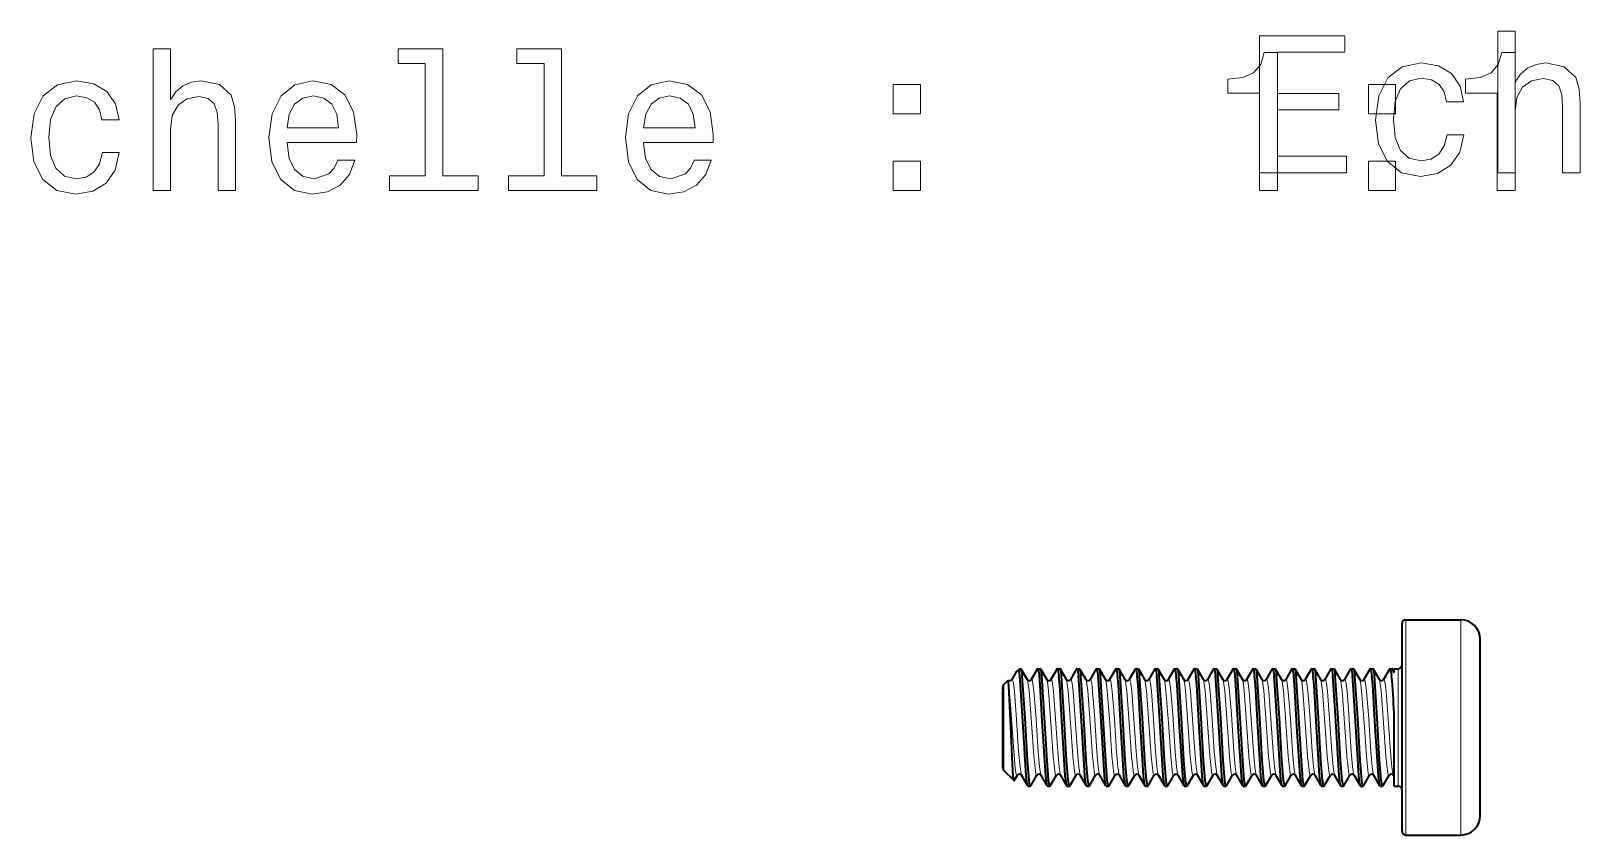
# Model space of a CAD drawing. Extents: x 552 to 708, y 360 to 465.
# Drawn here: x 597.92 to 637.51, y 417.75 to 438.29 of the extents above; entities that cross this region are included whole.
import ezdxf

# ---------------------------------------------------------------- set-up
doc = ezdxf.new("R2010")
doc.units = 0

msp = doc.modelspace()

# ---------------------------------------------------------------- linework, layer by layer
at = {"color": 7, "lineweight": 13, "ltscale": 0.008416}
for p, q in [((633.061, 422.913), (633.061, 423.25)), ((634.461, 422.913), (634.461, 423.25))]:
    msp.add_line(p, q, dxfattribs=at)
at = {"color": 7, "lineweight": 35, "ltscale": 0.035001}
for p, q in [((633.061, 423.25), (634.461, 423.25)), ((633.061, 417.75), (634.461, 417.75))]:
    msp.add_line(p, q, dxfattribs=at)
at = {"color": 7, "lineweight": 35, "ltscale": 0.00811}
msp.add_line((632.961, 422.826), (632.961, 423.15), dxfattribs=at)
at = {"color": 7, "lineweight": 35, "ltscale": 0.12439}
msp.add_line((632.961, 417.85), (632.961, 422.826), dxfattribs=at)
at = {"color": 7, "lineweight": 13, "ltscale": 0.129084}
for p, q in [((633.061, 417.75), (633.061, 422.913)), ((634.461, 417.75), (634.461, 422.913))]:
    msp.add_line(p, q, dxfattribs=at)
at = {"color": 7, "lineweight": 35, "ltscale": 0.006886}
msp.add_line((634.961, 422.475), (634.961, 422.75), dxfattribs=at)
at = {"color": 7, "lineweight": 35, "ltscale": 0.105614}
msp.add_line((634.961, 418.25), (634.961, 422.475), dxfattribs=at)
at = {"color": 7, "lineweight": 35, "ltscale": 0.002614}
msp.add_line((623.111, 421.926), (623.185, 422), dxfattribs=at)
at = {"color": 7, "lineweight": 35, "ltscale": 0.002855}
msp.add_line((623.185, 421.886), (623.185, 422), dxfattribs=at)
at = {"color": 7, "lineweight": 35, "ltscale": 0.00078125}
msp.add_line((623.185, 422), (623.216, 422), dxfattribs=at)
at = {"color": 7, "lineweight": 35, "ltscale": 0.007861}
for p, q in [((623.223, 421.994), (623.381, 421.722)), ((623.723, 421.994), (623.881, 421.722)), ((624.223, 421.994), (624.381, 421.722)), ((624.723, 421.994), (624.881, 421.722)), ((625.223, 421.994), (625.381, 421.722)), ((625.723, 421.994), (625.881, 421.722)), ((626.223, 421.994), (626.381, 421.722)), ((626.723, 421.994), (626.881, 421.722)), ((627.223, 421.994), (627.381, 421.722)), ((627.723, 421.994), (627.881, 421.722)), ((628.223, 421.994), (628.381, 421.722)), ((628.723, 421.994), (628.881, 421.722)), ((629.223, 421.994), (629.381, 421.722)), ((629.723, 421.994), (629.881, 421.722)), ((630.223, 421.994), (630.381, 421.722)), ((630.723, 421.994), (630.881, 421.722)), ((631.223, 421.994), (631.381, 421.722)), ((631.723, 421.994), (631.881, 421.722)), ((632.223, 421.994), (632.381, 421.722)), ((623.473, 419.006), (623.631, 419.278)), ((623.973, 419.006), (624.131, 419.278)), ((624.473, 419.006), (624.631, 419.278)), ((624.973, 419.006), (625.131, 419.278)), ((625.473, 419.006), (625.631, 419.278)), ((625.973, 419.006), (626.131, 419.278)), ((626.473, 419.006), (626.631, 419.278)), ((626.973, 419.006), (627.131, 419.278)), ((627.473, 419.006), (627.631, 419.278)), ((627.973, 419.006), (628.131, 419.278)), ((628.473, 419.006), (628.631, 419.278)), ((628.973, 419.006), (629.131, 419.278)), ((629.473, 419.006), (629.631, 419.278)), ((629.973, 419.006), (630.131, 419.278)), ((630.473, 419.006), (630.631, 419.278)), ((630.973, 419.006), (631.131, 419.278)), ((631.473, 419.006), (631.631, 419.278)), ((631.973, 419.006), (632.131, 419.278)), ((632.473, 419.006), (632.631, 419.278))]:
    msp.add_line(p, q, dxfattribs=at)
at = {"color": 7, "lineweight": 35, "ltscale": 0.007863}
for p, q in [((623.646, 421.994), (623.488, 421.722)), ((624.146, 421.994), (623.988, 421.722)), ((624.646, 421.994), (624.488, 421.722)), ((625.146, 421.994), (624.988, 421.722)), ((625.646, 421.994), (625.488, 421.722)), ((626.146, 421.994), (625.988, 421.722)), ((626.646, 421.994), (626.488, 421.722)), ((627.146, 421.994), (626.988, 421.722)), ((627.646, 421.994), (627.488, 421.722)), ((628.146, 421.994), (627.988, 421.722)), ((628.646, 421.994), (628.488, 421.722)), ((629.146, 421.994), (628.988, 421.722)), ((629.646, 421.994), (629.488, 421.722)), ((630.146, 421.994), (629.988, 421.722)), ((630.646, 421.994), (630.488, 421.722)), ((631.146, 421.994), (630.988, 421.722)), ((631.646, 421.994), (631.488, 421.722)), ((632.146, 421.994), (631.988, 421.722)), ((632.646, 421.994), (632.488, 421.722)), ((623.396, 419.006), (623.238, 419.278)), ((623.896, 419.006), (623.738, 419.278)), ((624.396, 419.006), (624.238, 419.278)), ((624.896, 419.006), (624.738, 419.278)), ((625.396, 419.006), (625.238, 419.278)), ((625.896, 419.006), (625.738, 419.278)), ((626.396, 419.006), (626.238, 419.278)), ((626.896, 419.006), (626.738, 419.278)), ((627.396, 419.006), (627.238, 419.278)), ((627.896, 419.006), (627.738, 419.278)), ((628.396, 419.006), (628.238, 419.278)), ((628.896, 419.006), (628.738, 419.278)), ((629.396, 419.006), (629.238, 419.278)), ((629.896, 419.006), (629.738, 419.278)), ((630.396, 419.006), (630.238, 419.278)), ((630.896, 419.006), (630.738, 419.278)), ((631.396, 419.006), (631.238, 419.278)), ((631.896, 419.006), (631.738, 419.278)), ((632.396, 419.006), (632.238, 419.278))]:
    msp.add_line(p, q, dxfattribs=at)
at = {"color": 7, "lineweight": 35, "ltscale": 0.001563}
for p, q in [((623.654, 422), (623.716, 422)), ((624.154, 422), (624.216, 422)), ((624.654, 422), (624.716, 422)), ((625.154, 422), (625.216, 422)), ((625.654, 422), (625.716, 422)), ((626.154, 422), (626.216, 422)), ((626.654, 422), (626.716, 422)), ((627.154, 422), (627.216, 422)), ((627.654, 422), (627.716, 422)), ((628.154, 422), (628.216, 422)), ((628.654, 422), (628.716, 422)), ((629.154, 422), (629.216, 422)), ((629.654, 422), (629.716, 422)), ((630.154, 422), (630.216, 422)), ((630.654, 422), (630.716, 422)), ((631.154, 422), (631.216, 422)), ((631.654, 422), (631.716, 422)), ((632.154, 422), (632.216, 422)), ((632.654, 422), (632.716, 422)), ((623.404, 419), (623.466, 419)), ((623.904, 419), (623.966, 419)), ((624.404, 419), (624.466, 419)), ((624.904, 419), (624.966, 419)), ((625.404, 419), (625.466, 419)), ((625.904, 419), (625.966, 419)), ((626.404, 419), (626.466, 419)), ((626.904, 419), (626.966, 419)), ((627.404, 419), (627.466, 419)), ((627.904, 419), (627.966, 419)), ((628.404, 419), (628.466, 419)), ((628.904, 419), (628.966, 419)), ((629.404, 419), (629.466, 419)), ((629.904, 419), (629.966, 419)), ((630.404, 419), (630.466, 419)), ((630.904, 419), (630.966, 419)), ((631.404, 419), (631.466, 419)), ((631.904, 419), (631.966, 419)), ((632.404, 419), (632.466, 419))]:
    msp.add_line(p, q, dxfattribs=at)
at = {"color": 7, "lineweight": 35, "ltscale": 0.000924375}
msp.add_line((632.723, 421.994), (632.742, 421.962), dxfattribs=at)
at = {"color": 7, "lineweight": 35, "ltscale": 0.001545}
msp.add_line((632.761, 421.938), (632.761, 422), dxfattribs=at)
at = {"color": 7, "lineweight": 35, "ltscale": 0.002499}
for p, q in [((632.761, 422), (632.861, 422)), ((632.761, 419), (632.861, 419))]:
    msp.add_line(p, q, dxfattribs=at)
at = {"color": 7, "lineweight": 13, "ltscale": 0.004591}
msp.add_line((632.861, 421.816), (632.861, 422), dxfattribs=at)
at = {"color": 7, "lineweight": 35, "ltscale": 0.003822}
msp.add_line((622.784, 421.599), (622.892, 421.707), dxfattribs=at)
at = {"color": 7, "lineweight": 13, "ltscale": 0.003365}
msp.add_line((622.784, 421.465), (622.784, 421.599), dxfattribs=at)
at = {"color": 7, "lineweight": 35, "ltscale": 4.5935e-05}
msp.add_line((622.894, 421.707), (622.892, 421.707), dxfattribs=at)
at = {"color": 7, "lineweight": 35, "ltscale": 0.005184}
msp.add_line((623.093, 421.901), (622.988, 421.722), dxfattribs=at)
at = {"color": 7, "lineweight": 35, "ltscale": 0.000776718}
msp.add_line((623.111, 421.926), (623.093, 421.901), dxfattribs=at)
at = {"color": 7, "lineweight": 35, "ltscale": 0.001749}
msp.add_line((623.193, 421.816), (623.185, 421.886), dxfattribs=at)
at = {"color": 7, "lineweight": 13, "ltscale": 0.001002}
msp.add_line((632.742, 421.962), (632.742, 421.922), dxfattribs=at)
at = {"color": 7, "lineweight": 13, "ltscale": 0.070409}
msp.add_line((632.861, 419), (632.861, 421.816), dxfattribs=at)
at = {"color": 7, "lineweight": 35, "ltscale": 0.003191}
msp.add_line((622.761, 421.415), (622.761, 421.543), dxfattribs=at)
at = {"color": 7, "lineweight": 35, "ltscale": 0.04894}
msp.add_line((622.761, 419.457), (622.761, 421.415), dxfattribs=at)
at = {"color": 7, "lineweight": 13, "ltscale": 0.051595}
msp.add_line((622.784, 419.401), (622.784, 421.465), dxfattribs=at)
at = {"color": 7, "lineweight": 35, "ltscale": 0.00036609}
msp.add_line((622.914, 421.563), (622.913, 421.578), dxfattribs=at)
at = {"color": 7, "lineweight": 35, "ltscale": 0.001337}
msp.add_line((632.761, 420.808), (632.759, 420.861), dxfattribs=at)
at = {"color": 7, "lineweight": 13, "ltscale": 0.040472}
msp.add_line((632.759, 419.243), (632.759, 420.861), dxfattribs=at)
at = {"color": 7, "lineweight": 35, "ltscale": 0.045199}
msp.add_line((632.761, 419), (632.761, 420.808), dxfattribs=at)
at = {"color": 7, "lineweight": 35, "ltscale": 0.009268}
msp.add_line((622.784, 419.401), (623.046, 419.139), dxfattribs=at)
at = {"color": 7, "lineweight": 35, "ltscale": 0.003983}
msp.add_line((623.051, 419.141), (623.131, 419.278), dxfattribs=at)
at = {"color": 7, "lineweight": 35, "ltscale": 0.001035}
msp.add_line((632.759, 419.243), (632.738, 419.278), dxfattribs=at)
at = {"color": 7, "lineweight": 35, "ltscale": 0.000129547}
msp.add_line((632.761, 419.238), (632.759, 419.243), dxfattribs=at)
at = {"color": 7, "lineweight": 13}
for points in [[(635.407, 434.671), (635.85, 434.671), (635.85, 436.235), (635.896, 436.593), (636.042, 436.855), (636.269, 437.016), (636.572, 437.077), (636.814, 437.027), (636.965, 436.89), (637.041, 436.663), (637.066, 436.361), (637.066, 434.671), (637.51, 434.671), (637.51, 436.452), (637.49, 436.81), (637.399, 437.107), (637.101, 437.38), (636.637, 437.475), (636.385, 437.44), (636.168, 437.344), (635.987, 437.193), (635.85, 436.986), (635.85, 438.292), (635.407, 438.292)], [(601.046, 434.216), (601.49, 434.216), (601.49, 435.779), (601.535, 436.137), (601.682, 436.4), (601.909, 436.561), (602.211, 436.621), (602.453, 436.571), (602.604, 436.435), (602.68, 436.208), (602.705, 435.905), (602.705, 434.216), (603.149, 434.216), (603.149, 435.996), (603.129, 436.354), (603.038, 436.652), (602.741, 436.924), (602.277, 437.02), (602.024, 436.985), (601.808, 436.889), (601.626, 436.737), (601.49, 436.531), (601.49, 437.837), (601.046, 437.837)], [(608.001, 437.464), (608.001, 434.589), (607.088, 434.589), (607.088, 434.216), (609.352, 434.216), (609.352, 434.589), (608.445, 434.589), (608.445, 437.837), (607.305, 437.837), (607.305, 437.464)], [(611.037, 437.464), (611.037, 434.589), (610.124, 434.589), (610.124, 434.216), (612.388, 434.216), (612.388, 434.589), (611.481, 434.589), (611.481, 437.837), (610.341, 437.837), (610.341, 437.464)], [(629.319, 434.671), (631.539, 434.671), (631.539, 435.095), (629.783, 435.095), (629.783, 436.28), (631.347, 436.28), (631.347, 436.699), (629.783, 436.699), (629.783, 437.748), (631.498, 437.748), (631.498, 438.171), (629.319, 438.171)], [(629.323, 434.216), (629.782, 434.216), (629.782, 437.741), (629.439, 437.741), (629.349, 437.433), (629.167, 437.227), (628.89, 437.106), (628.506, 437.065), (628.506, 436.707), (629.323, 436.707)], [(634.095, 436.482), (634.534, 436.482), (634.443, 436.885), (634.227, 437.203), (633.889, 437.4), (633.45, 437.475), (632.966, 437.374), (632.598, 437.092), (632.366, 436.633), (632.285, 436.018), (632.361, 435.408), (632.587, 434.954), (632.946, 434.671), (633.435, 434.576), (633.868, 434.651), (634.206, 434.863), (634.438, 435.196), (634.539, 435.64), (634.116, 435.64), (634.04, 435.357), (633.899, 435.145), (633.697, 435.014), (633.45, 434.974), (633.142, 435.039), (632.92, 435.241), (632.784, 435.569), (632.739, 436.033), (632.784, 436.487), (632.925, 436.815), (633.152, 437.016), (633.45, 437.087), (633.712, 437.042), (633.909, 436.926), (634.04, 436.734)], [(635.396, 434.216), (635.854, 434.216), (635.854, 437.741), (635.512, 437.741), (635.421, 437.433), (635.239, 437.227), (634.962, 437.106), (634.579, 437.065), (634.579, 436.707), (635.396, 436.707)], [(599.735, 436.026), (600.174, 436.026), (600.083, 436.43), (599.866, 436.748), (599.528, 436.944), (599.089, 437.02), (598.605, 436.919), (598.237, 436.637), (598.005, 436.178), (597.924, 435.562), (598, 434.952), (598.227, 434.498), (598.585, 434.216), (599.074, 434.12), (599.508, 434.196), (599.846, 434.407), (600.078, 434.74), (600.179, 435.184), (599.755, 435.184), (599.679, 434.902), (599.538, 434.69), (599.336, 434.559), (599.089, 434.518), (598.782, 434.584), (598.56, 434.786), (598.424, 435.114), (598.378, 435.577), (598.424, 436.031), (598.565, 436.359), (598.792, 436.561), (599.089, 436.632), (599.352, 436.586), (599.548, 436.47), (599.679, 436.279)], [(604.47, 435.441), (606.246, 435.441), (606.251, 435.648), (606.17, 436.228), (605.948, 436.662), (605.595, 436.924), (605.126, 437.02), (604.667, 436.919), (604.314, 436.637), (604.087, 436.178), (604.006, 435.572), (604.082, 434.952), (604.309, 434.498), (604.657, 434.216), (605.111, 434.12), (605.504, 434.186), (605.827, 434.357), (606.064, 434.629), (606.2, 434.992), (605.762, 434.992), (605.671, 434.791), (605.54, 434.639), (605.166, 434.518), (604.879, 434.574), (604.662, 434.75), (604.521, 435.038), (604.47, 435.426)], [(604.47, 435.815), (604.526, 436.163), (604.662, 436.42), (604.869, 436.576), (605.141, 436.632), (605.409, 436.576), (605.615, 436.42), (605.741, 436.163), (605.787, 435.815)], [(613.579, 435.441), (615.354, 435.441), (615.359, 435.648), (615.278, 436.228), (615.056, 436.662), (614.703, 436.924), (614.234, 437.02), (613.775, 436.919), (613.422, 436.637), (613.195, 436.178), (613.115, 435.572), (613.19, 434.952), (613.417, 434.498), (613.765, 434.216), (614.219, 434.12), (614.612, 434.186), (614.935, 434.357), (615.172, 434.629), (615.308, 434.992), (614.87, 434.992), (614.779, 434.791), (614.648, 434.639), (614.274, 434.518), (613.987, 434.574), (613.77, 434.75), (613.629, 435.038), (613.579, 435.426)], [(613.579, 435.815), (613.634, 436.163), (613.77, 436.42), (613.977, 436.576), (614.249, 436.632), (614.517, 436.576), (614.723, 436.42), (614.849, 436.163), (614.895, 435.815)], [(619.958, 436.173), (620.654, 436.173), (620.654, 436.924), (619.958, 436.924)], [(632.102, 436.173), (632.798, 436.173), (632.798, 436.924), (632.102, 436.924)], [(619.958, 434.216), (620.654, 434.216), (620.654, 434.967), (619.958, 434.967)], [(632.102, 434.216), (632.798, 434.216), (632.798, 434.967), (632.102, 434.967)]]:
    msp.add_lwpolyline(points, close=True, dxfattribs=at)
at = {"color": 7, "lineweight": 35}
for points in [[(623.223, 421.994), (623.234, 421.96), (623.256, 421.816)], [(623.654, 422), (623.655, 422), (623.658, 421.998), (623.661, 421.994), (623.666, 421.981), (623.693, 421.816)], [(623.723, 421.994), (623.734, 421.96), (623.756, 421.816)], [(624.154, 422), (624.155, 422), (624.158, 421.998), (624.161, 421.994), (624.166, 421.981), (624.193, 421.816)], [(624.223, 421.994), (624.234, 421.96), (624.256, 421.816)], [(624.654, 422), (624.655, 422), (624.658, 421.998), (624.661, 421.994), (624.666, 421.981), (624.693, 421.816)], [(624.723, 421.994), (624.734, 421.96), (624.756, 421.816)], [(625.154, 422), (625.155, 422), (625.158, 421.998), (625.161, 421.994), (625.166, 421.981), (625.193, 421.816)], [(625.223, 421.994), (625.234, 421.96), (625.256, 421.816)], [(625.654, 422), (625.655, 422), (625.658, 421.998), (625.661, 421.994), (625.666, 421.981), (625.693, 421.816)], [(625.723, 421.994), (625.734, 421.96), (625.756, 421.816)], [(626.154, 422), (626.155, 422), (626.158, 421.998), (626.161, 421.994), (626.166, 421.981), (626.193, 421.816)], [(626.223, 421.994), (626.234, 421.96), (626.256, 421.816)], [(626.654, 422), (626.655, 422), (626.658, 421.998), (626.661, 421.994), (626.666, 421.981), (626.693, 421.816)], [(626.723, 421.994), (626.734, 421.96), (626.756, 421.816)], [(627.154, 422), (627.155, 422), (627.158, 421.998), (627.161, 421.994), (627.166, 421.981), (627.193, 421.816)], [(627.223, 421.994), (627.234, 421.96), (627.256, 421.816)], [(627.654, 422), (627.655, 422), (627.658, 421.998), (627.661, 421.994), (627.666, 421.981), (627.693, 421.816)], [(627.723, 421.994), (627.734, 421.96), (627.756, 421.816)], [(628.154, 422), (628.155, 422), (628.158, 421.998), (628.161, 421.994), (628.166, 421.981), (628.193, 421.816)], [(628.223, 421.994), (628.234, 421.96), (628.256, 421.816)], [(628.654, 422), (628.655, 422), (628.658, 421.998), (628.661, 421.994), (628.666, 421.981), (628.693, 421.816)], [(628.723, 421.994), (628.734, 421.96), (628.756, 421.816)], [(629.154, 422), (629.155, 422), (629.158, 421.998), (629.161, 421.994), (629.166, 421.981), (629.193, 421.816)], [(629.223, 421.994), (629.234, 421.96), (629.256, 421.816)], [(629.654, 422), (629.655, 422), (629.658, 421.998), (629.661, 421.994), (629.666, 421.981), (629.693, 421.816)], [(629.723, 421.994), (629.734, 421.96), (629.756, 421.816)], [(630.154, 422), (630.155, 422), (630.158, 421.998), (630.161, 421.994), (630.166, 421.981), (630.193, 421.816)], [(630.223, 421.994), (630.234, 421.96), (630.256, 421.816)], [(630.654, 422), (630.655, 422), (630.658, 421.998), (630.661, 421.994), (630.666, 421.981), (630.693, 421.816)], [(630.723, 421.994), (630.734, 421.96), (630.756, 421.816)], [(631.154, 422), (631.155, 422), (631.158, 421.998), (631.161, 421.994), (631.166, 421.981), (631.193, 421.816)], [(631.223, 421.994), (631.234, 421.96), (631.256, 421.816)], [(631.654, 422), (631.655, 422), (631.658, 421.998), (631.661, 421.994), (631.666, 421.981), (631.693, 421.816)], [(631.723, 421.994), (631.734, 421.96), (631.756, 421.816)], [(632.154, 422), (632.155, 422), (632.158, 421.998), (632.161, 421.994), (632.166, 421.981), (632.193, 421.816)], [(632.223, 421.994), (632.234, 421.96), (632.256, 421.816)], [(632.654, 422), (632.655, 422), (632.658, 421.998), (632.661, 421.994), (632.666, 421.981), (632.693, 421.816)], [(622.913, 421.578), (622.9, 421.69), (622.896, 421.704), (622.894, 421.707)], [(623.185, 421.886), (623.163, 421.922), (623.152, 421.932), (623.136, 421.938), (623.127, 421.937), (623.111, 421.926)], [(623.396, 419.006), (623.392, 419.017), (623.383, 419.052), (623.356, 419.263), (623.277, 420.521), (623.214, 421.586), (623.193, 421.816)], [(623.466, 419), (623.465, 419), (623.462, 419.002), (623.459, 419.005), (623.454, 419.017), (623.43, 419.15), (623.389, 419.652), (623.328, 420.744), (623.256, 421.816)], [(623.896, 419.006), (623.892, 419.017), (623.883, 419.052), (623.856, 419.263), (623.777, 420.521), (623.714, 421.586), (623.693, 421.816)], [(623.966, 419), (623.965, 419), (623.962, 419.002), (623.959, 419.005), (623.954, 419.017), (623.93, 419.15), (623.889, 419.652), (623.828, 420.744), (623.756, 421.816)], [(624.396, 419.006), (624.392, 419.017), (624.383, 419.052), (624.356, 419.263), (624.277, 420.521), (624.214, 421.586), (624.193, 421.816)], [(624.466, 419), (624.465, 419), (624.462, 419.002), (624.459, 419.005), (624.454, 419.017), (624.43, 419.15), (624.389, 419.652), (624.328, 420.744), (624.256, 421.816)], [(624.896, 419.006), (624.892, 419.017), (624.883, 419.052), (624.856, 419.263), (624.777, 420.521), (624.714, 421.586), (624.693, 421.816)], [(624.966, 419), (624.965, 419), (624.962, 419.002), (624.959, 419.005), (624.954, 419.017), (624.93, 419.15), (624.889, 419.652), (624.828, 420.744), (624.756, 421.816)], [(625.396, 419.006), (625.392, 419.017), (625.383, 419.052), (625.356, 419.263), (625.277, 420.521), (625.214, 421.586), (625.193, 421.816)], [(625.466, 419), (625.465, 419), (625.462, 419.002), (625.459, 419.005), (625.454, 419.017), (625.43, 419.15), (625.389, 419.652), (625.328, 420.744), (625.256, 421.816)], [(625.896, 419.006), (625.892, 419.017), (625.883, 419.052), (625.856, 419.263), (625.777, 420.521), (625.714, 421.586), (625.693, 421.816)], [(625.966, 419), (625.965, 419), (625.962, 419.002), (625.959, 419.005), (625.954, 419.017), (625.93, 419.15), (625.889, 419.652), (625.828, 420.744), (625.756, 421.816)], [(626.396, 419.006), (626.392, 419.017), (626.383, 419.052), (626.356, 419.263), (626.277, 420.521), (626.214, 421.586), (626.193, 421.816)], [(626.466, 419), (626.465, 419), (626.462, 419.002), (626.459, 419.005), (626.454, 419.017), (626.43, 419.15), (626.389, 419.652), (626.328, 420.744), (626.256, 421.816)], [(626.896, 419.006), (626.892, 419.017), (626.883, 419.052), (626.856, 419.263), (626.777, 420.521), (626.714, 421.586), (626.693, 421.816)], [(626.966, 419), (626.965, 419), (626.962, 419.002), (626.959, 419.005), (626.954, 419.017), (626.93, 419.15), (626.889, 419.652), (626.828, 420.744), (626.756, 421.816)], [(627.396, 419.006), (627.392, 419.017), (627.383, 419.052), (627.356, 419.263), (627.277, 420.521), (627.214, 421.586), (627.193, 421.816)], [(627.466, 419), (627.465, 419), (627.462, 419.002), (627.459, 419.005), (627.454, 419.017), (627.43, 419.15), (627.389, 419.652), (627.328, 420.744), (627.256, 421.816)], [(627.896, 419.006), (627.892, 419.017), (627.883, 419.052), (627.856, 419.263), (627.777, 420.521), (627.714, 421.586), (627.693, 421.816)], [(627.966, 419), (627.965, 419), (627.962, 419.002), (627.959, 419.005), (627.954, 419.017), (627.93, 419.15), (627.889, 419.652), (627.828, 420.744), (627.756, 421.816)], [(628.396, 419.006), (628.392, 419.017), (628.383, 419.052), (628.356, 419.263), (628.277, 420.521), (628.214, 421.586), (628.193, 421.816)], [(628.466, 419), (628.465, 419), (628.462, 419.002), (628.459, 419.005), (628.454, 419.017), (628.43, 419.15), (628.389, 419.652), (628.328, 420.744), (628.256, 421.816)], [(628.896, 419.006), (628.892, 419.017), (628.883, 419.052), (628.856, 419.263), (628.777, 420.521), (628.714, 421.586), (628.693, 421.816)], [(628.966, 419), (628.965, 419), (628.962, 419.002), (628.959, 419.005), (628.954, 419.017), (628.93, 419.15), (628.889, 419.652), (628.828, 420.744), (628.756, 421.816)], [(629.396, 419.006), (629.392, 419.017), (629.383, 419.052), (629.356, 419.263), (629.277, 420.521), (629.214, 421.586), (629.193, 421.816)], [(629.466, 419), (629.465, 419), (629.462, 419.002), (629.459, 419.005), (629.454, 419.017), (629.43, 419.15), (629.389, 419.652), (629.328, 420.744), (629.256, 421.816)], [(629.896, 419.006), (629.892, 419.017), (629.883, 419.052), (629.856, 419.263), (629.777, 420.521), (629.714, 421.586), (629.693, 421.816)], [(629.966, 419), (629.965, 419), (629.962, 419.002), (629.959, 419.005), (629.954, 419.017), (629.93, 419.15), (629.889, 419.652), (629.828, 420.744), (629.756, 421.816)], [(630.396, 419.006), (630.392, 419.017), (630.383, 419.052), (630.356, 419.263), (630.277, 420.521), (630.214, 421.586), (630.193, 421.816)], [(630.466, 419), (630.465, 419), (630.462, 419.002), (630.459, 419.005), (630.454, 419.017), (630.43, 419.15), (630.389, 419.652), (630.328, 420.744), (630.256, 421.816)], [(630.896, 419.006), (630.892, 419.017), (630.883, 419.052), (630.856, 419.263), (630.777, 420.521), (630.714, 421.586), (630.693, 421.816)], [(630.966, 419), (630.965, 419), (630.962, 419.002), (630.959, 419.005), (630.954, 419.017), (630.93, 419.15), (630.889, 419.652), (630.828, 420.744), (630.756, 421.816)], [(631.396, 419.006), (631.392, 419.017), (631.383, 419.052), (631.356, 419.263), (631.277, 420.521), (631.214, 421.586), (631.193, 421.816)], [(631.466, 419), (631.465, 419), (631.462, 419.002), (631.459, 419.005), (631.454, 419.017), (631.43, 419.15), (631.389, 419.652), (631.328, 420.744), (631.256, 421.816)], [(631.896, 419.006), (631.892, 419.017), (631.883, 419.052), (631.856, 419.263), (631.777, 420.521), (631.714, 421.586), (631.693, 421.816)], [(631.966, 419), (631.965, 419), (631.962, 419.002), (631.959, 419.005), (631.954, 419.017), (631.93, 419.15), (631.889, 419.652), (631.828, 420.744), (631.756, 421.816)], [(632.396, 419.006), (632.392, 419.017), (632.383, 419.052), (632.356, 419.263), (632.277, 420.521), (632.214, 421.586), (632.193, 421.816)], [(632.466, 419), (632.465, 419), (632.462, 419.002), (632.459, 419.005), (632.454, 419.017), (632.43, 419.15), (632.389, 419.652), (632.328, 420.744), (632.256, 421.816)], [(632.761, 421.938), (632.751, 421.903), (632.745, 421.91), (632.742, 421.922)], [(623.046, 419.139), (623.045, 419.14), (623.043, 419.145), (623.036, 419.173), (623.017, 419.381), (622.966, 420.522), (622.914, 421.563)]]:
    msp.add_lwpolyline(points, dxfattribs=at)
at = {"color": 7, "lineweight": 13}
for points in [[(622.997, 421.729), (623.001, 421.728), (623.004, 421.726), (623.008, 421.717), (623.03, 421.626), (623.055, 421.415), (623.101, 420.832), (623.164, 419.887), (623.199, 419.491), (623.225, 419.32), (623.238, 419.278)], [(623.381, 421.722), (623.387, 421.709), (623.398, 421.667), (623.429, 421.435), (623.49, 420.62), (623.549, 419.763), (623.599, 419.321), (623.609, 419.287), (623.615, 419.276), (623.618, 419.272), (623.62, 419.271), (623.622, 419.271)], [(623.497, 421.729), (623.501, 421.728), (623.504, 421.726), (623.508, 421.717), (623.53, 421.626), (623.555, 421.415), (623.601, 420.832), (623.664, 419.887), (623.699, 419.491), (623.725, 419.32), (623.738, 419.278)], [(623.881, 421.722), (623.887, 421.709), (623.898, 421.667), (623.929, 421.435), (623.99, 420.62), (624.049, 419.763), (624.099, 419.321), (624.109, 419.287), (624.115, 419.276), (624.118, 419.272), (624.12, 419.271), (624.122, 419.271)], [(623.997, 421.729), (624.001, 421.728), (624.004, 421.726), (624.008, 421.717), (624.03, 421.626), (624.055, 421.415), (624.101, 420.832), (624.164, 419.887), (624.199, 419.491), (624.225, 419.32), (624.238, 419.278)], [(624.381, 421.722), (624.387, 421.709), (624.398, 421.667), (624.429, 421.435), (624.49, 420.62), (624.549, 419.763), (624.599, 419.321), (624.609, 419.287), (624.615, 419.276), (624.618, 419.272), (624.62, 419.271), (624.622, 419.271)], [(624.497, 421.729), (624.501, 421.728), (624.504, 421.726), (624.508, 421.717), (624.53, 421.626), (624.555, 421.415), (624.601, 420.832), (624.664, 419.887), (624.699, 419.491), (624.725, 419.32), (624.738, 419.278)], [(624.881, 421.722), (624.887, 421.709), (624.898, 421.667), (624.929, 421.435), (624.99, 420.62), (625.049, 419.763), (625.099, 419.321), (625.109, 419.287), (625.115, 419.276), (625.118, 419.272), (625.12, 419.271), (625.122, 419.271)], [(624.997, 421.729), (625.001, 421.728), (625.004, 421.726), (625.008, 421.717), (625.03, 421.626), (625.055, 421.415), (625.101, 420.832), (625.164, 419.887), (625.199, 419.491), (625.225, 419.32), (625.238, 419.278)], [(625.381, 421.722), (625.387, 421.709), (625.398, 421.667), (625.429, 421.435), (625.49, 420.62), (625.549, 419.763), (625.599, 419.321), (625.609, 419.287), (625.615, 419.276), (625.618, 419.272), (625.62, 419.271), (625.622, 419.271)], [(625.497, 421.729), (625.501, 421.728), (625.504, 421.726), (625.508, 421.717), (625.53, 421.626), (625.555, 421.415), (625.601, 420.832), (625.664, 419.887), (625.699, 419.491), (625.725, 419.32), (625.738, 419.278)], [(625.881, 421.722), (625.887, 421.709), (625.898, 421.667), (625.929, 421.435), (625.99, 420.62), (626.049, 419.763), (626.099, 419.321), (626.109, 419.287), (626.115, 419.276), (626.118, 419.272), (626.12, 419.271), (626.122, 419.271)], [(625.997, 421.729), (626.001, 421.728), (626.004, 421.726), (626.008, 421.717), (626.03, 421.626), (626.055, 421.415), (626.101, 420.832), (626.164, 419.887), (626.199, 419.491), (626.225, 419.32), (626.238, 419.278)], [(626.381, 421.722), (626.387, 421.709), (626.398, 421.667), (626.429, 421.435), (626.49, 420.62), (626.549, 419.763), (626.599, 419.321), (626.609, 419.287), (626.615, 419.276), (626.618, 419.272), (626.62, 419.271), (626.622, 419.271)], [(626.497, 421.729), (626.501, 421.728), (626.504, 421.726), (626.508, 421.717), (626.53, 421.626), (626.555, 421.415), (626.601, 420.832), (626.664, 419.887), (626.699, 419.491), (626.725, 419.32), (626.738, 419.278)], [(626.881, 421.722), (626.887, 421.709), (626.898, 421.667), (626.929, 421.435), (626.99, 420.62), (627.049, 419.763), (627.099, 419.321), (627.109, 419.287), (627.115, 419.276), (627.118, 419.272), (627.12, 419.271), (627.122, 419.271)], [(626.997, 421.729), (627.001, 421.728), (627.004, 421.726), (627.008, 421.717), (627.03, 421.626), (627.055, 421.415), (627.101, 420.832), (627.164, 419.887), (627.199, 419.491), (627.225, 419.32), (627.238, 419.278)], [(627.381, 421.722), (627.387, 421.709), (627.398, 421.667), (627.429, 421.435), (627.49, 420.62), (627.549, 419.763), (627.599, 419.321), (627.609, 419.287), (627.615, 419.276), (627.618, 419.272), (627.62, 419.271), (627.622, 419.271)], [(627.497, 421.729), (627.501, 421.728), (627.504, 421.726), (627.508, 421.717), (627.53, 421.626), (627.555, 421.415), (627.601, 420.832), (627.664, 419.887), (627.699, 419.491), (627.725, 419.32), (627.738, 419.278)], [(627.881, 421.722), (627.887, 421.709), (627.898, 421.667), (627.929, 421.435), (627.99, 420.62), (628.049, 419.763), (628.099, 419.321), (628.109, 419.287), (628.115, 419.276), (628.118, 419.272), (628.12, 419.271), (628.122, 419.271)], [(627.997, 421.729), (628.001, 421.728), (628.004, 421.726), (628.008, 421.717), (628.03, 421.626), (628.055, 421.415), (628.101, 420.832), (628.164, 419.887), (628.199, 419.491), (628.225, 419.32), (628.238, 419.278)], [(628.381, 421.722), (628.387, 421.709), (628.398, 421.667), (628.429, 421.435), (628.49, 420.62), (628.549, 419.763), (628.599, 419.321), (628.609, 419.287), (628.615, 419.276), (628.618, 419.272), (628.62, 419.271), (628.622, 419.271)], [(628.497, 421.729), (628.501, 421.728), (628.504, 421.726), (628.508, 421.717), (628.53, 421.626), (628.555, 421.415), (628.601, 420.832), (628.664, 419.887), (628.699, 419.491), (628.725, 419.32), (628.738, 419.278)], [(628.881, 421.722), (628.887, 421.709), (628.898, 421.667), (628.929, 421.435), (628.99, 420.62), (629.049, 419.763), (629.099, 419.321), (629.109, 419.287), (629.115, 419.276), (629.118, 419.272), (629.12, 419.271), (629.122, 419.271)], [(628.997, 421.729), (629.001, 421.728), (629.004, 421.726), (629.008, 421.717), (629.03, 421.626), (629.055, 421.415), (629.101, 420.832), (629.164, 419.887), (629.199, 419.491), (629.225, 419.32), (629.238, 419.278)], [(629.381, 421.722), (629.387, 421.709), (629.398, 421.667), (629.429, 421.435), (629.49, 420.62), (629.549, 419.763), (629.599, 419.321), (629.609, 419.287), (629.615, 419.276), (629.618, 419.272), (629.62, 419.271), (629.622, 419.271)], [(629.497, 421.729), (629.501, 421.728), (629.504, 421.726), (629.508, 421.717), (629.53, 421.626), (629.555, 421.415), (629.601, 420.832), (629.664, 419.887), (629.699, 419.491), (629.725, 419.32), (629.738, 419.278)], [(629.881, 421.722), (629.887, 421.709), (629.898, 421.667), (629.929, 421.435), (629.99, 420.62), (630.049, 419.763), (630.099, 419.321), (630.109, 419.287), (630.115, 419.276), (630.118, 419.272), (630.12, 419.271), (630.122, 419.271)], [(629.997, 421.729), (630.001, 421.728), (630.004, 421.726), (630.008, 421.717), (630.03, 421.626), (630.055, 421.415), (630.101, 420.832), (630.164, 419.887), (630.199, 419.491), (630.225, 419.32), (630.238, 419.278)], [(630.381, 421.722), (630.387, 421.709), (630.398, 421.667), (630.429, 421.435), (630.49, 420.62), (630.549, 419.763), (630.599, 419.321), (630.609, 419.287), (630.615, 419.276), (630.618, 419.272), (630.62, 419.271), (630.622, 419.271)], [(630.497, 421.729), (630.501, 421.728), (630.504, 421.726), (630.508, 421.717), (630.53, 421.626), (630.555, 421.415), (630.601, 420.832), (630.664, 419.887), (630.699, 419.491), (630.725, 419.32), (630.738, 419.278)], [(630.881, 421.722), (630.887, 421.709), (630.898, 421.667), (630.929, 421.435), (630.99, 420.62), (631.049, 419.763), (631.099, 419.321), (631.109, 419.287), (631.115, 419.276), (631.118, 419.272), (631.12, 419.271), (631.122, 419.271)], [(630.997, 421.729), (631.001, 421.728), (631.004, 421.726), (631.008, 421.717), (631.03, 421.626), (631.055, 421.415), (631.101, 420.832), (631.164, 419.887), (631.199, 419.491), (631.225, 419.32), (631.238, 419.278)], [(631.381, 421.722), (631.387, 421.709), (631.398, 421.667), (631.429, 421.435), (631.49, 420.62), (631.549, 419.763), (631.599, 419.321), (631.609, 419.287), (631.615, 419.276), (631.618, 419.272), (631.62, 419.271), (631.622, 419.271)], [(631.497, 421.729), (631.501, 421.728), (631.504, 421.726), (631.508, 421.717), (631.53, 421.626), (631.555, 421.415), (631.601, 420.832), (631.664, 419.887), (631.699, 419.491), (631.725, 419.32), (631.738, 419.278)], [(631.881, 421.722), (631.887, 421.709), (631.898, 421.667), (631.929, 421.435), (631.99, 420.62), (632.049, 419.763), (632.099, 419.321), (632.109, 419.287), (632.115, 419.276), (632.118, 419.272), (632.12, 419.271), (632.122, 419.271)], [(631.997, 421.729), (632.001, 421.728), (632.004, 421.726), (632.008, 421.717), (632.03, 421.626), (632.055, 421.415), (632.101, 420.832), (632.164, 419.887), (632.199, 419.491), (632.225, 419.32), (632.238, 419.278)], [(632.381, 421.722), (632.387, 421.709), (632.398, 421.667), (632.429, 421.435), (632.49, 420.62), (632.549, 419.763), (632.599, 419.321), (632.609, 419.287), (632.615, 419.276), (632.618, 419.272), (632.62, 419.271), (632.622, 419.271)], [(632.497, 421.729), (632.501, 421.728), (632.504, 421.726), (632.508, 421.717), (632.53, 421.626), (632.555, 421.415), (632.601, 420.832), (632.664, 419.887), (632.699, 419.491), (632.725, 419.32), (632.738, 419.278)], [(622.914, 421.563), (622.958, 421.08), (623.038, 419.904), (623.079, 419.446), (623.103, 419.307), (623.111, 419.282), (623.116, 419.275), (623.12, 419.271), (623.122, 419.271)]]:
    msp.add_lwpolyline(points, dxfattribs=at)
at = {"color": 7, "lineweight": 35}
for centre, radius, start, end in [((633.061, 423.15), 0.1, 90.0336, 179.9664), ((634.461, 422.75), 0.5, 0, 90), ((623.214, 421.99), 0.0102, 19.775, 76.2541), ((623.656, 421.99), 0.0102, 103.6965, 160.1592), ((623.714, 421.99), 0.0102, 19.775, 76.2541), ((624.156, 421.99), 0.0102, 103.6965, 160.1592), ((624.214, 421.99), 0.0102, 19.775, 76.2541), ((624.656, 421.99), 0.0102, 103.6965, 160.1592), ((624.714, 421.99), 0.0102, 19.775, 76.2541), ((625.156, 421.99), 0.0102, 103.6965, 160.1592), ((625.214, 421.99), 0.0102, 19.775, 76.2541), ((625.656, 421.99), 0.0102, 103.6965, 160.1592), ((625.714, 421.99), 0.0102, 19.775, 76.2541), ((626.156, 421.99), 0.0102, 103.6965, 160.1592), ((626.214, 421.99), 0.0102, 19.775, 76.2541), ((626.656, 421.99), 0.0102, 103.6965, 160.1592), ((626.714, 421.99), 0.0102, 19.775, 76.2541), ((627.156, 421.99), 0.0102, 103.6965, 160.1592), ((627.214, 421.99), 0.0102, 19.775, 76.2541), ((627.656, 421.99), 0.0102, 103.6965, 160.1592), ((627.714, 421.99), 0.0102, 19.775, 76.2541), ((628.156, 421.99), 0.0102, 103.6965, 160.1592), ((628.214, 421.99), 0.0102, 19.775, 76.2541), ((628.656, 421.99), 0.0102, 103.6965, 160.1592), ((628.714, 421.99), 0.0102, 19.775, 76.2541), ((629.156, 421.99), 0.0102, 103.6965, 160.1592), ((629.214, 421.99), 0.0102, 19.775, 76.2541), ((629.656, 421.99), 0.0102, 103.6965, 160.1592), ((629.714, 421.99), 0.0102, 19.775, 76.2541), ((630.156, 421.99), 0.0102, 103.6965, 160.1592), ((630.214, 421.99), 0.0102, 19.775, 76.2541), ((630.656, 421.99), 0.0102, 103.6965, 160.1592), ((630.714, 421.99), 0.0102, 19.775, 76.2541), ((631.156, 421.99), 0.0102, 103.6965, 160.1592), ((631.214, 421.99), 0.0102, 19.775, 76.2541), ((631.656, 421.99), 0.0102, 103.6965, 160.1592), ((631.714, 421.99), 0.0102, 19.775, 76.2541), ((632.156, 421.99), 0.0102, 103.6965, 160.1592), ((632.214, 421.99), 0.0102, 19.775, 76.2541), ((632.656, 421.99), 0.0102, 103.6965, 160.1592), ((632.714, 421.99), 0.0102, 19.8396, 76.2995), ((632.472, 421.893), 0.271, 6.0898, 21.8667), ((632.86, 422.1), 0.1, 270.0336, 359.9664), ((622.841, 421.543), 0.08, 135.0045, 179.9955), ((622.935, 421.759), 0.0659, 231.7549, 270.1113), ((622.936, 421.757), 0.0632, 269.0845, 326.4479), ((623.434, 421.757), 0.0632, 213.5255, 270.918), ((623.436, 421.757), 0.0632, 269.082, 326.4745), ((623.934, 421.757), 0.0632, 213.5256, 270.918), ((623.936, 421.757), 0.0632, 269.082, 326.4745), ((624.434, 421.757), 0.0632, 213.5255, 270.918), ((624.436, 421.757), 0.0632, 269.082, 326.4745), ((624.934, 421.757), 0.0632, 213.5255, 270.918), ((624.936, 421.757), 0.0632, 269.082, 326.4745), ((625.434, 421.757), 0.0632, 213.5256, 270.918), ((625.436, 421.757), 0.0632, 269.082, 326.4745), ((625.934, 421.757), 0.0632, 213.5256, 270.918), ((625.936, 421.757), 0.0632, 269.082, 326.4745), ((626.434, 421.757), 0.0632, 213.5255, 270.918), ((626.436, 421.757), 0.0632, 269.082, 326.4745), ((626.934, 421.757), 0.0632, 213.5255, 270.918), ((626.936, 421.757), 0.0632, 269.082, 326.4745), ((627.434, 421.757), 0.0632, 213.5256, 270.918), ((627.436, 421.757), 0.0632, 269.082, 326.4745), ((627.934, 421.757), 0.0632, 213.5256, 270.918), ((627.936, 421.757), 0.0632, 269.082, 326.4745), ((628.434, 421.757), 0.0632, 213.5256, 270.918), ((628.436, 421.757), 0.0632, 269.082, 326.4745), ((628.934, 421.757), 0.0632, 213.5256, 270.918), ((628.936, 421.757), 0.0632, 269.082, 326.4745), ((629.434, 421.757), 0.0632, 213.5256, 270.918), ((629.436, 421.757), 0.0632, 269.082, 326.4745), ((629.934, 421.757), 0.0632, 213.5256, 270.918), ((629.936, 421.757), 0.0632, 269.082, 326.4745), ((630.434, 421.757), 0.0632, 213.5256, 270.918), ((630.436, 421.757), 0.0632, 269.082, 326.4745), ((630.934, 421.757), 0.0632, 213.5255, 270.918), ((630.936, 421.757), 0.0632, 269.082, 326.4745), ((631.434, 421.757), 0.0632, 213.5255, 270.918), ((631.436, 421.757), 0.0632, 269.082, 326.4745), ((631.934, 421.757), 0.0632, 213.5255, 270.918), ((631.936, 421.757), 0.0632, 269.082, 326.4745), ((632.434, 421.757), 0.0632, 213.5255, 270.918), ((632.436, 421.757), 0.0632, 269.082, 326.4745), ((611.797, 419.935), 20.982, 2.5292, 5.1434), ((632.751, 421.967), 0.01, 210.109, 360), ((622.841, 419.457), 0.08, 180.0045, 224.9955), ((623.184, 419.243), 0.0632, 89.082, 146.4744), ((623.186, 419.243), 0.0632, 33.5255, 90.918), ((623.684, 419.243), 0.0632, 89.082, 146.4745), ((623.686, 419.243), 0.0632, 33.5255, 90.918), ((624.184, 419.243), 0.0632, 89.082, 146.4745), ((624.186, 419.243), 0.0632, 33.5255, 90.918), ((624.684, 419.243), 0.0632, 89.082, 146.4744), ((624.686, 419.243), 0.0632, 33.5255, 90.918), ((625.184, 419.243), 0.0632, 89.082, 146.4744), ((625.186, 419.243), 0.0632, 33.5255, 90.918), ((625.684, 419.243), 0.0632, 89.082, 146.4744), ((625.686, 419.243), 0.0632, 33.5255, 90.918), ((626.184, 419.243), 0.0632, 89.082, 146.4744), ((626.186, 419.243), 0.0632, 33.5255, 90.918), ((626.684, 419.243), 0.0632, 89.082, 146.4745), ((626.686, 419.243), 0.0632, 33.5255, 90.918), ((627.184, 419.243), 0.0632, 89.082, 146.4744), ((627.186, 419.243), 0.0632, 33.5255, 90.918), ((627.684, 419.243), 0.0632, 89.082, 146.4744), ((627.686, 419.243), 0.0632, 33.5255, 90.918), ((628.184, 419.243), 0.0632, 89.082, 146.4745), ((628.186, 419.243), 0.0632, 33.5255, 90.918), ((628.684, 419.243), 0.0632, 89.082, 146.4745), ((628.686, 419.243), 0.0632, 33.5255, 90.918), ((629.184, 419.243), 0.0632, 89.082, 146.4744), ((629.186, 419.243), 0.0632, 33.5255, 90.918), ((629.684, 419.243), 0.0632, 89.082, 146.4745), ((629.686, 419.243), 0.0632, 33.5255, 90.918), ((630.184, 419.243), 0.0632, 89.082, 146.4745), ((630.186, 419.243), 0.0632, 33.5255, 90.918), ((630.684, 419.243), 0.0632, 89.082, 146.4744), ((630.686, 419.243), 0.0632, 33.5255, 90.918), ((631.184, 419.243), 0.0632, 89.082, 146.4744), ((631.186, 419.243), 0.0632, 33.5255, 90.918), ((631.684, 419.243), 0.0632, 89.082, 146.4745), ((631.686, 419.243), 0.0632, 33.5255, 90.918), ((632.184, 419.243), 0.0632, 89.082, 146.4744), ((632.186, 419.243), 0.0632, 33.5255, 90.918), ((632.684, 419.243), 0.0632, 89.0824, 146.4698), ((632.686, 419.243), 0.0632, 33.5255, 90.918), ((623.048, 419.141), 0.00303, 228.9279, 353.1929), ((623.406, 419.01), 0.0102, 199.8408, 256.3035), ((623.464, 419.01), 0.0102, 283.7459, 340.225), ((623.906, 419.01), 0.0102, 199.8408, 256.3035), ((623.964, 419.01), 0.0102, 283.7459, 340.225), ((624.406, 419.01), 0.0102, 199.8408, 256.3035), ((624.464, 419.01), 0.0102, 283.7459, 340.225), ((624.906, 419.01), 0.0102, 199.8408, 256.3035), ((624.964, 419.01), 0.0102, 283.7459, 340.225), ((625.406, 419.01), 0.0102, 199.8408, 256.3035), ((625.464, 419.01), 0.0102, 283.7459, 340.225), ((625.906, 419.01), 0.0102, 199.8408, 256.3035), ((625.964, 419.01), 0.0102, 283.7459, 340.225), ((626.406, 419.01), 0.0102, 199.8408, 256.3035), ((626.464, 419.01), 0.0102, 283.7459, 340.225), ((626.906, 419.01), 0.0102, 199.8408, 256.3035), ((626.964, 419.01), 0.0102, 283.7459, 340.225), ((627.406, 419.01), 0.0102, 199.8408, 256.3035), ((627.464, 419.01), 0.0102, 283.7459, 340.225), ((627.906, 419.01), 0.0102, 199.8408, 256.3035), ((627.964, 419.01), 0.0102, 283.7459, 340.225), ((628.406, 419.01), 0.0102, 199.8408, 256.3035), ((628.464, 419.01), 0.0102, 283.7459, 340.225), ((628.906, 419.01), 0.0102, 199.8408, 256.3035), ((628.964, 419.01), 0.0102, 283.7459, 340.225), ((629.406, 419.01), 0.0102, 199.8408, 256.3035), ((629.464, 419.01), 0.0102, 283.7459, 340.225), ((629.906, 419.01), 0.0102, 199.8408, 256.3035), ((629.964, 419.01), 0.0102, 283.7459, 340.225), ((630.406, 419.01), 0.0102, 199.8408, 256.3035), ((630.464, 419.01), 0.0102, 283.7459, 340.225), ((630.906, 419.01), 0.0102, 199.8408, 256.3035), ((630.964, 419.01), 0.0102, 283.7459, 340.225), ((631.406, 419.01), 0.0102, 199.8408, 256.3035), ((631.464, 419.01), 0.0102, 283.7459, 340.225), ((631.906, 419.01), 0.0102, 199.8408, 256.3035), ((631.964, 419.01), 0.0102, 283.7459, 340.225), ((632.406, 419.01), 0.0102, 199.8408, 256.3035), ((632.464, 419.01), 0.0102, 283.7459, 340.225), ((632.86, 418.9), 0.1, 0.0336, 89.9664), ((634.461, 418.25), 0.5, 270, 360), ((633.061, 417.85), 0.1, 180.0336, 269.9664)]:
    msp.add_arc(centre, radius, start, end, dxfattribs=at)
at = {"color": 7, "lineweight": 13}
for centre, start, end in [((623, 421.717), 103.6928, 160.1338), ((623.5, 421.717), 103.658, 160.0842), ((624, 421.717), 103.658, 160.0842), ((624.5, 421.717), 103.658, 160.0842), ((625, 421.717), 103.658, 160.0842), ((625.5, 421.717), 103.658, 160.0842), ((626, 421.717), 103.658, 160.0842), ((626.5, 421.717), 103.658, 160.0842), ((627, 421.717), 103.658, 160.0842), ((627.5, 421.717), 103.658, 160.0842), ((628, 421.717), 103.658, 160.0842), ((628.5, 421.717), 103.658, 160.0842), ((629, 421.717), 103.658, 160.0842), ((629.5, 421.717), 103.658, 160.0842), ((630, 421.717), 103.658, 160.0842), ((630.5, 421.717), 103.658, 160.0842), ((631, 421.717), 103.658, 160.0842), ((631.5, 421.717), 103.658, 160.0842), ((632, 421.717), 103.658, 160.0842), ((632.5, 421.717), 103.658, 160.0842), ((623.119, 419.283), 283.658, 340.0842), ((623.619, 419.283), 283.658, 340.0842), ((624.119, 419.283), 283.658, 340.0842), ((624.619, 419.283), 283.658, 340.0842), ((625.119, 419.283), 283.658, 340.0842), ((625.619, 419.283), 283.658, 340.0842), ((626.119, 419.283), 283.658, 340.0842), ((626.619, 419.283), 283.658, 340.0842), ((627.119, 419.283), 283.658, 340.0842), ((627.619, 419.283), 283.658, 340.0842), ((628.119, 419.283), 283.658, 340.0842), ((628.619, 419.283), 283.658, 340.0842), ((629.119, 419.283), 283.658, 340.0842), ((629.619, 419.283), 283.658, 340.0842), ((630.119, 419.283), 283.658, 340.0842), ((630.619, 419.283), 283.658, 340.0842), ((631.119, 419.283), 283.658, 340.0842), ((631.619, 419.283), 283.658, 340.0842), ((632.119, 419.283), 283.658, 340.0842), ((632.619, 419.283), 283.6642, 340.093)]:
    msp.add_arc(centre, 0.0124, start, end, dxfattribs=at)

doc.saveas('drawing.dxf')
